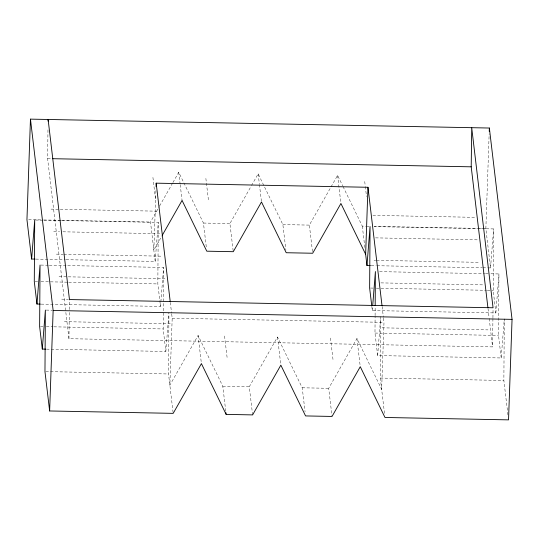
<?xml version="1.0" encoding="UTF-8"?>
<svg xmlns="http://www.w3.org/2000/svg" width="539" height="539" viewBox="0 0 539 539"><rect width="100%" height="100%" fill="white"/><g stroke="black" fill="none" stroke-linecap="round" stroke-linejoin="round"><path stroke-width="0.4" stroke-dasharray="2.69 2.02" d="M41.159 304.124L160.507 306.435L157.839 283.925L158.264 222.425L61.608 220.552M46.502 349.144L165.85 351.462L163.182 328.952L163.6 267.445L66.944 265.572M173.093 412.537L168.518 373.972L168.929 314.129M507.954 414.942L503.871 380.473L504.288 318.967L501.203 357.963L377.65 355.565L374.982 333.055L375.097 316.433M375.097 315.605L375.164 306.462M384.502 413.332L380.318 378.075L380.729 318.239M371.816 306.374L372.314 310.545L495.86 312.943L493.192 290.433L493.616 228.927L374.261 226.616M501.203 357.963L498.528 335.453L498.952 273.947L490.544 273.785M492.929 318.596L492.565 346.9L68.958 338.687L47.607 158.601L47.984 129.468M68.958 338.687L69.322 310.383M69.336 309.548L69.464 299.556M492.936 317.761L493.057 308.604M155.912 190.705L153.837 250.163L161.727 236.264M171.698 314.062L172.19 318.226L169.852 385.223L198.082 335.494L222.802 386.247L225.942 412.733M383.499 318.165L383.99 322.335L381.652 389.333L356.933 338.573L328.702 388.302L331.943 415.616M482.957 267.775L490.524 267.923L485.855 228.529L489.156 133.894M66.081 259.69L155.171 261.415L158.264 222.425M160.507 306.435L163.6 267.445M165.85 351.462L168.936 312.465M372.314 310.545L372.638 306.395M377.65 355.565L380.736 316.575M490.524 267.923L493.616 228.927M495.86 312.943L498.952 273.947M155.171 261.415L150.502 222.028L159.221 206.666M159.632 205.932L172.5 183.26M172.918 182.532L178.732 172.291L203.452 223.052L206.296 247.051M233.165 250.878L229.924 223.564L251.1 186.265M251.511 185.531L258.154 173.834L282.874 224.595L285.919 250.244M312.492 251.585L309.352 225.107L337.582 175.37L342.669 185.82M252.616 414.902L249.281 386.766L277.511 337.03L302.231 387.79L305.074 411.789M47.607 158.601L51.811 158.682M51.023 209.119L59.431 209.28M60.274 209.294L156.923 211.173M372.927 215.357L474.63 217.332M28.628 219.663L42.918 219.939M43.76 219.952L60.57 220.283M61.412 220.296L150.502 222.028M203.452 223.052L229.924 223.564M282.874 224.595L309.352 225.107M343.033 186.568L362.302 226.131L365.664 226.198M366.507 226.212L369.026 226.265M374.066 226.36L477.446 228.368M478.288 228.381L485.855 228.529M35.554 220.047L43.113 220.195M43.955 220.208L60.766 220.539M53.698 231.629L59.58 231.743M62.942 231.804L159.598 233.683M375.602 237.867L477.298 239.842M56.366 254.138L63.09 254.267M63.925 254.287L162.266 256.193M374.066 260.297L375.744 260.33M376.586 260.35L479.966 262.352M35.823 259.104L65.239 259.677M371.176 265.606L376.215 265.707M377.057 265.72L482.122 267.755M40.89 265.067L48.456 265.215M49.292 265.228L66.102 265.559M379.604 271.636L484.662 273.671M485.504 273.691L489.708 273.772M59.034 276.648L67.436 276.81M68.278 276.83L164.934 278.703M380.938 282.887L482.634 284.861M35.129 281.547L37.649 281.601M41.011 281.661L67.907 282.187M68.749 282.2L157.839 283.925M370.482 288.048L373.001 288.102M376.363 288.163L486.468 290.299M487.31 290.319L493.192 290.433M61.702 299.158L68.426 299.286M46.226 310.087L52.108 310.201M172.19 318.226L383.99 322.335M64.37 321.668L170.27 323.723M382.077 327.827L487.977 329.881M40.472 326.567L42.992 326.621M46.354 326.681L53.078 326.816M53.92 326.829L163.182 328.952M374.982 333.055L498.528 335.453M45.808 371.587L168.518 373.972M380.318 378.075L503.871 380.473M222.802 386.247L249.281 386.766M302.231 387.79L328.702 388.302M488.017 308.551L489.102 317.72M489.203 318.556L492.565 346.9M382.117 306.496L383.397 317.336M364.721 181.515L365.22 185.679M365.314 186.514L366.507 196.519M362.302 226.131L364.856 247.65M337.582 175.37L340.917 203.506M356.933 338.573L360.173 365.88M330.461 338.054L333.129 360.571M258.154 173.834L259.333 183.765M259.434 184.587L261.395 201.141M277.511 337.03L280.846 365.166M205.871 178.429L208.539 200.946M224.554 336.006L227.229 358.516M178.732 172.291L180.107 183.88M180.201 184.702L182.067 200.427M198.082 335.494L201.418 363.63M170.311 302.386L171.597 313.226M152.921 177.405L155.589 199.915"/><path stroke-width="0.81" d="M375.171 305.626L375.4 271.555L372.705 305.566M48.086 121.14L48.112 119.476L69.464 299.556L493.064 307.776L471.713 127.689L471.207 166.82L487.916 307.715M45.66 349.131L42.298 349.063L45.384 310.073L44.966 371.573L49.635 410.967L173.187 413.359L201.418 363.63L226.137 414.39L252.616 414.902L280.846 365.166L305.566 415.926L332.037 416.445L360.268 366.709L384.987 417.469L508.54 419.868L512.05 319.371L489.365 128.033L30.46 119.132L26.95 219.629L31.619 259.023L34.981 259.084M49.635 410.967L53.145 310.471L30.46 119.132M156.061 186.514L156.175 183.166L367.975 187.276L382.016 305.66M370.333 265.592L366.971 265.525L365.637 254.267L367.975 187.276M489.244 131.381L489.365 128.033M31.619 259.023L34.712 220.033L34.287 281.533L36.962 304.043L40.324 304.111M36.962 304.043L40.048 265.053L39.63 326.553L42.298 349.063M366.971 265.525L370.064 226.535L369.639 288.035L371.721 305.546M162.138 235.536L182.067 200.427L206.787 251.187L233.266 251.7L261.489 201.97L286.216 252.73L312.687 253.242L340.917 203.506L365.637 254.267M52.647 158.702L471.207 166.82M53.145 310.471L512.05 319.371M225.942 412.733L226.137 414.39M156.175 183.166L170.216 301.557"/></g></svg>
